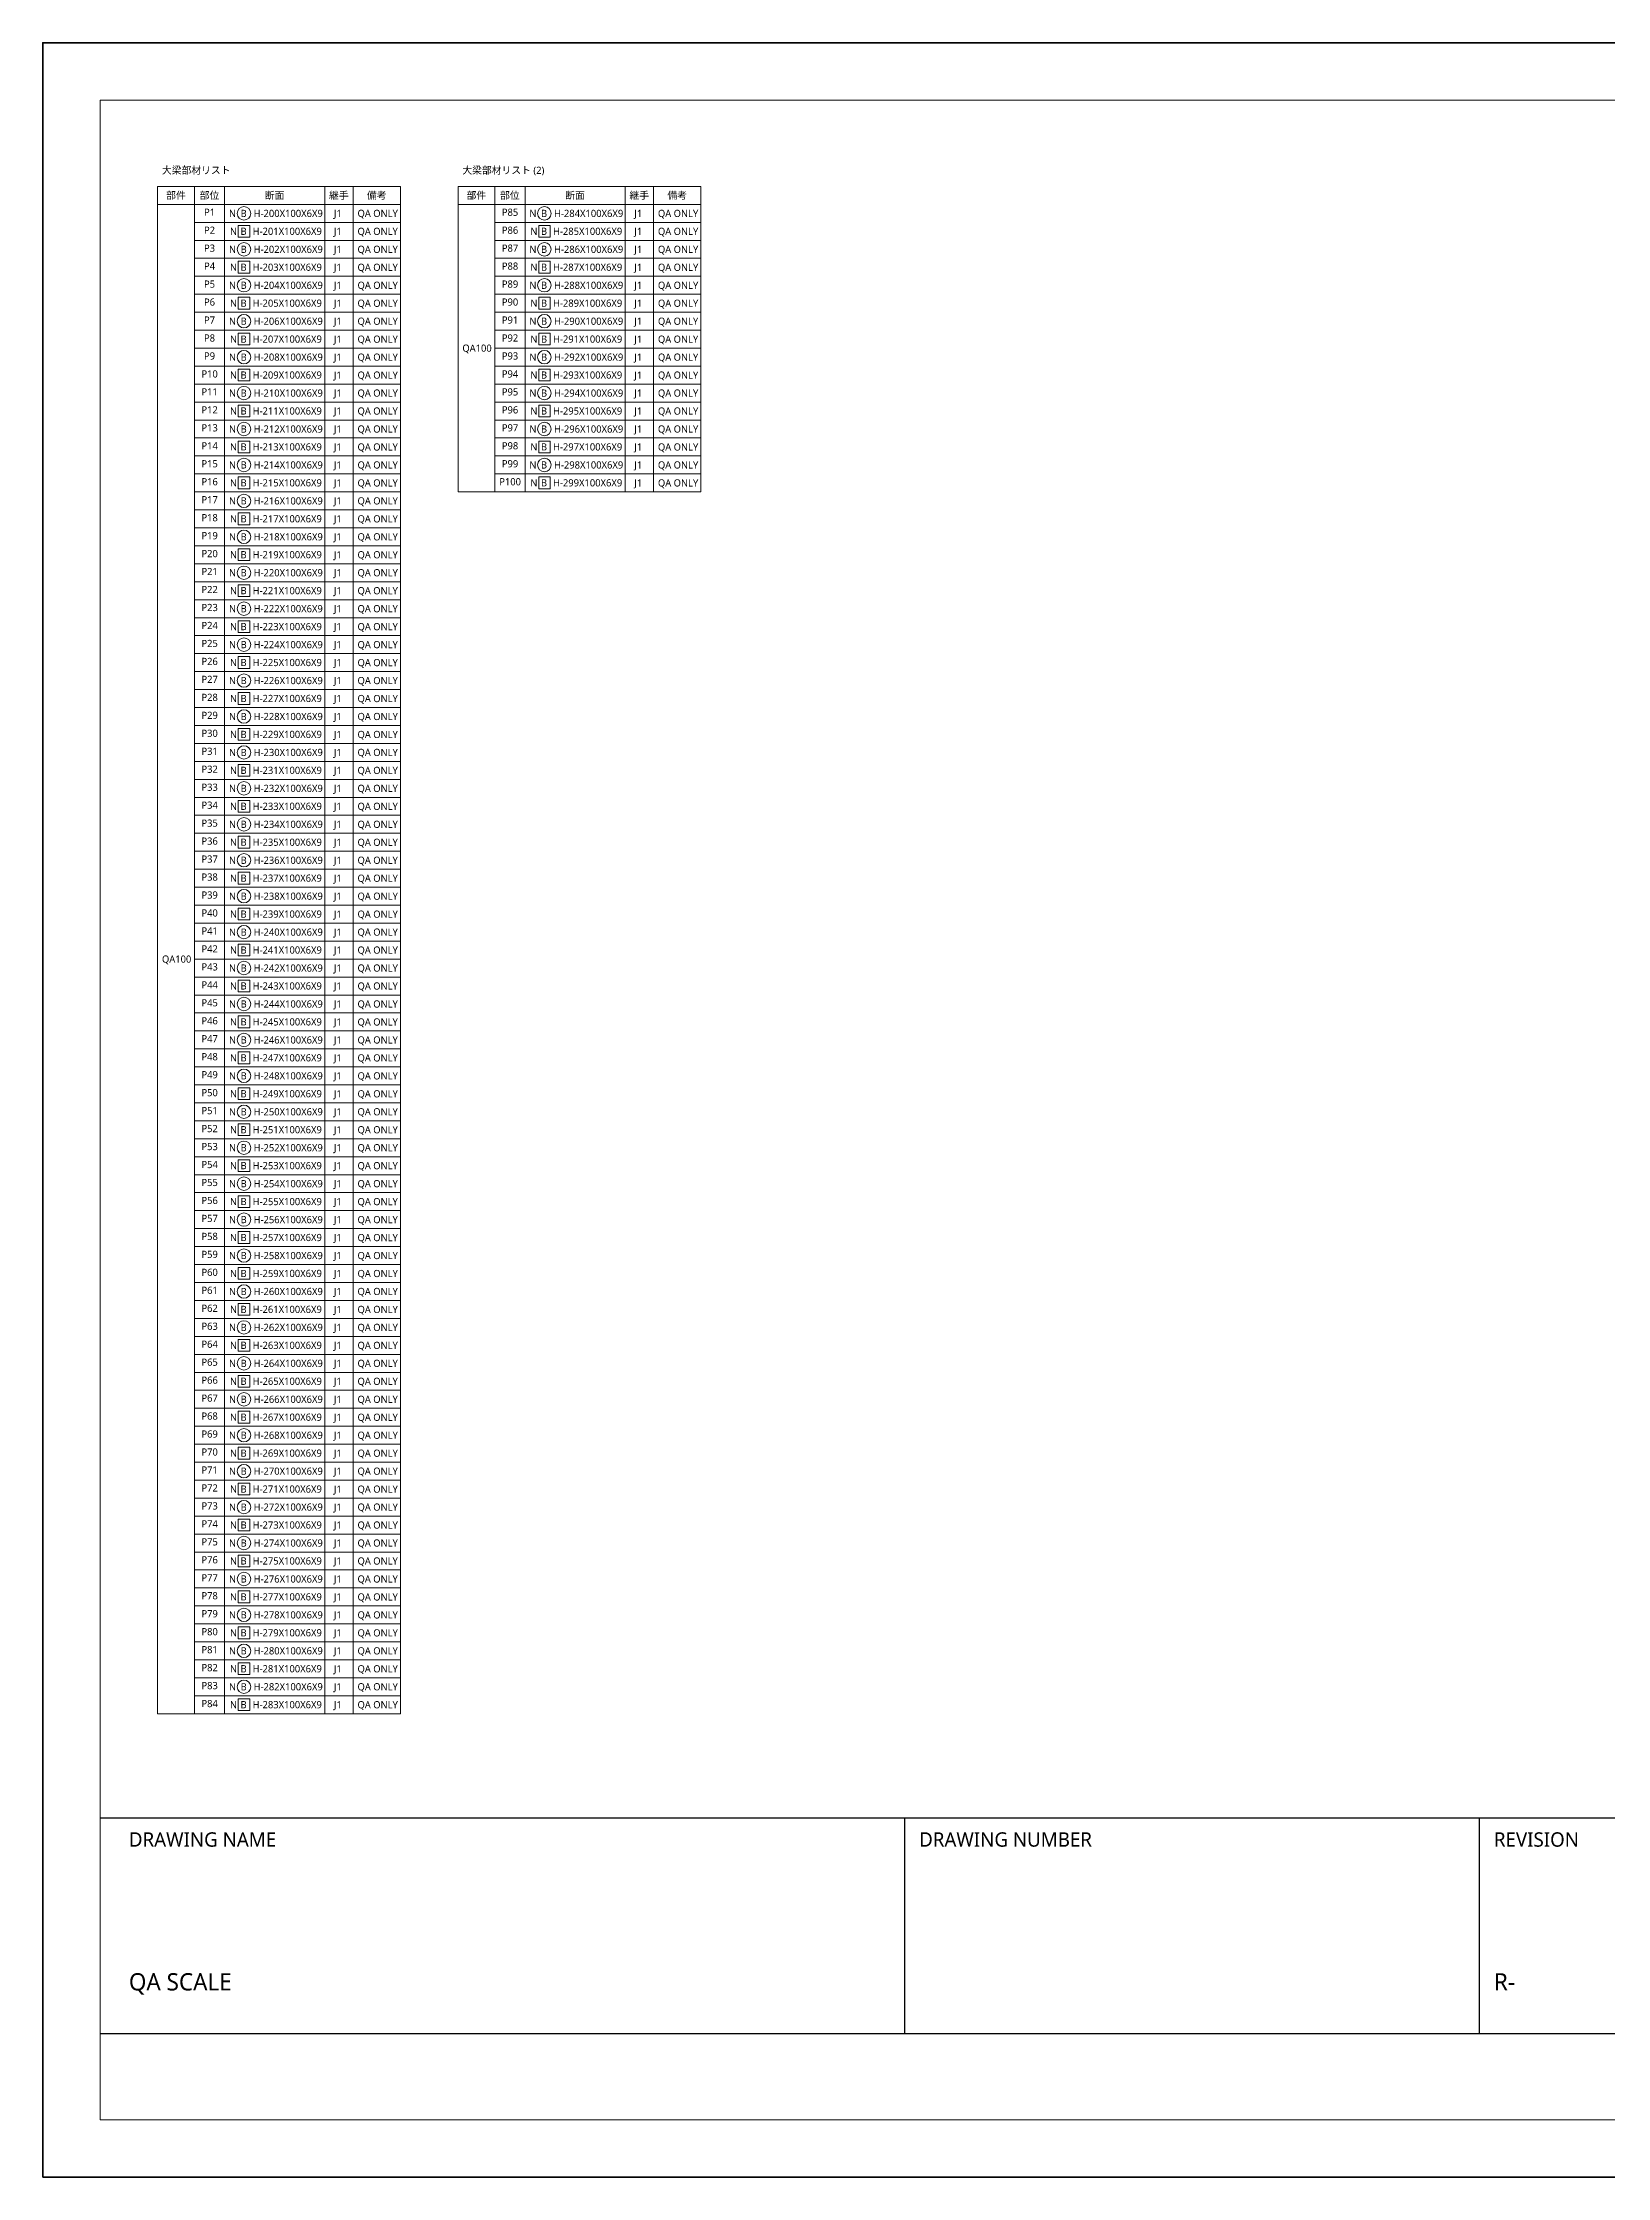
# Model space of a CAD drawing. Header units: millimetres. Extents: x 0 to 84000, y 0 to 59400.
# Drawn here: x 0 to 43558, y 0 to 59400 of the extents above; entities that cross this region are included whole.
import ezdxf

# ---------------------------------------------------------------- set-up
doc = ezdxf.new("R2010")
doc.units = ezdxf.units.MM
doc.header["$LTSCALE"] = 200
for name, color, linetype in [('FRAME', 7, 'Continuous'), ('FRAME_TEXT', 7, 'Continuous'), ('TABLE_OOBARI', 3, 'Continuous'), ('TEXT', 7, 'Continuous')]:
    doc.layers.add(name, color=color, linetype=linetype)
doc.styles.add('MDG_CJK', font='NotoSansSC-VF.ttf')

# ---------------------------------------------------------------- blocks, each defined once
blk = doc.blocks.new('MDG_MAT_1FA7D49E33FD522B23D7')
at = {"lineweight": 13}
blk.add_circle((2.09, 0.5), 0.936, dxfattribs=at)
at = {"style": 'MDG_CJK'}
for s, p in [('N', (0, 0)), ('B', (1.62, 0))]:
    blk.add_text(s, height=1, dxfattribs=at).set_placement(p)
blk = doc.blocks.new('MDG_MAT_5EB7D1F36CDFFF83779C')
at = {"lineweight": 13}
for p, q in [((2.76, 1.32), (1.16, 1.32)), ((1.16, 1.32), (1.16, -0.32)), ((2.76, -0.32), (2.76, 1.32)), ((1.16, -0.32), (2.76, -0.32))]:
    blk.add_line(p, q, dxfattribs=at)
at = {"style": 'MDG_CJK'}
for s, p in [('N', (0, 0)), ('B', (1.48, 0))]:
    blk.add_text(s, height=1, dxfattribs=at).set_placement(p)

msp = doc.modelspace()

# ---------------------------------------------------------------- linework, layer by layer
at = {"layer": 'FRAME'}
for p, q in [((1600, 10000), (82400, 10000)), ((24000, 4000), (24000, 10000)), ((40000, 4000), (40000, 10000)), ((1600, 4000), (82400, 4000))]:
    msp.add_line(p, q, dxfattribs=at)
at = {"layer": 'FRAME', "lineweight": 35}
msp.add_lwpolyline([(0, 0), (84000, 0), (84000, 59400), (0, 59400)], close=True, dxfattribs=at)
at = {"layer": 'FRAME', "lineweight": 18}
msp.add_lwpolyline([(1600, 1600), (82400, 1600), (82400, 57800), (1600, 57800)], close=True, dxfattribs=at)
at = {"layer": 'TABLE_OOBARI', "lineweight": 13}
for p, q in [((9963, 55400), (3200, 55400)), ((3200, 55400), (3200, 12900)), ((9963, 12900), (9963, 55400)), ((18326, 55400), (11563, 55400)), ((11563, 55400), (11563, 46900)), ((18326, 46900), (18326, 55400)), ((3200, 54900), (9963, 54900)), ((11563, 54900), (18326, 54900)), ((11563, 46900), (18326, 46900)), ((3200, 12900), (9963, 12900))]:
    msp.add_line(p, q, dxfattribs=at)
at = {"layer": 'TABLE_OOBARI', "lineweight": 9}
for p, q in [((4227, 12900), (4227, 55400)), ((5065, 12900), (5065, 55400)), ((7851, 12900), (7851, 55400)), ((8644, 12900), (8644, 55400)), ((12590, 46900), (12590, 55400)), ((13428, 46900), (13428, 55400)), ((16214, 46900), (16214, 55400)), ((17007, 46900), (17007, 55400)), ((4227, 54400), (9963, 54400)), ((12590, 54400), (18326, 54400)), ((4227, 53900), (9963, 53900)), ((12590, 53900), (18326, 53900)), ((4227, 53400), (9963, 53400)), ((4227, 52900), (9963, 52900)), ((12590, 53400), (18326, 53400)), ((12590, 52900), (18326, 52900)), ((4227, 52400), (9963, 52400)), ((12590, 52400), (18326, 52400)), ((4227, 51900), (9963, 51900)), ((12590, 51900), (18326, 51900)), ((4227, 51400), (9963, 51400)), ((12590, 51400), (18326, 51400)), ((4227, 50900), (9963, 50900)), ((12590, 50900), (18326, 50900)), ((4227, 50400), (9963, 50400)), ((4227, 49900), (9963, 49900)), ((12590, 50400), (18326, 50400)), ((12590, 49900), (18326, 49900)), ((4227, 49400), (9963, 49400)), ((12590, 49400), (18326, 49400)), ((4227, 48900), (9963, 48900)), ((12590, 48900), (18326, 48900)), ((4227, 48400), (9963, 48400)), ((12590, 48400), (18326, 48400)), ((4227, 47900), (9963, 47900)), ((12590, 47900), (18326, 47900)), ((4227, 47400), (9963, 47400)), ((12590, 47400), (18326, 47400)), ((4227, 46900), (9963, 46900)), ((4227, 46400), (9963, 46400)), ((11563, 46900), (18326, 46900)), ((4227, 45900), (9963, 45900)), ((4227, 45400), (9963, 45400)), ((4227, 44900), (9963, 44900)), ((4227, 44400), (9963, 44400)), ((4227, 43900), (9963, 43900)), ((4227, 43400), (9963, 43400)), ((4227, 42900), (9963, 42900)), ((4227, 42400), (9963, 42400)), ((4227, 41900), (9963, 41900)), ((4227, 41400), (9963, 41400)), ((4227, 40900), (9963, 40900)), ((4227, 40400), (9963, 40400)), ((4227, 39900), (9963, 39900)), ((4227, 39400), (9963, 39400)), ((4227, 38900), (9963, 38900)), ((4227, 38400), (9963, 38400)), ((4227, 37900), (9963, 37900)), ((4227, 37400), (9963, 37400)), ((4227, 36900), (9963, 36900)), ((4227, 36400), (9963, 36400)), ((4227, 35900), (9963, 35900)), ((4227, 35400), (9963, 35400)), ((4227, 34900), (9963, 34900)), ((4227, 34400), (9963, 34400)), ((4227, 33900), (9963, 33900)), ((4227, 33400), (9963, 33400)), ((4227, 32900), (9963, 32900)), ((4227, 32400), (9963, 32400)), ((4227, 31900), (9963, 31900)), ((4227, 31400), (9963, 31400)), ((4227, 30900), (9963, 30900)), ((4227, 30400), (9963, 30400)), ((4227, 29900), (9963, 29900)), ((4227, 29400), (9963, 29400)), ((4227, 28900), (9963, 28900)), ((4227, 28400), (9963, 28400)), ((4227, 27900), (9963, 27900)), ((4227, 27400), (9963, 27400)), ((4227, 26900), (9963, 26900)), ((4227, 26400), (9963, 26400)), ((4227, 25900), (9963, 25900)), ((4227, 25400), (9963, 25400)), ((4227, 24900), (9963, 24900)), ((4227, 24400), (9963, 24400)), ((4227, 23900), (9963, 23900)), ((4227, 23400), (9963, 23400)), ((4227, 22900), (9963, 22900)), ((4227, 22400), (9963, 22400)), ((4227, 21900), (9963, 21900)), ((4227, 21400), (9963, 21400)), ((4227, 20900), (9963, 20900)), ((4227, 20400), (9963, 20400)), ((4227, 19900), (9963, 19900)), ((4227, 19400), (9963, 19400)), ((4227, 18900), (9963, 18900)), ((4227, 18400), (9963, 18400)), ((4227, 17900), (9963, 17900)), ((4227, 17400), (9963, 17400)), ((4227, 16900), (9963, 16900)), ((4227, 16400), (9963, 16400)), ((4227, 15900), (9963, 15900)), ((4227, 15400), (9963, 15400)), ((4227, 14900), (9963, 14900)), ((4227, 14400), (9963, 14400)), ((4227, 13900), (9963, 13900)), ((4227, 13400), (9963, 13400)), ((3200, 12900), (9963, 12900))]:
    msp.add_line(p, q, dxfattribs=at)

# ---------------------------------------------------------------- block references
at = {"layer": 'TEXT', "xscale": 200, "yscale": 200, "zscale": 200}
for name, p in [('MDG_MAT_1FA7D49E33FD522B23D7', (5186, 54550)), ('MDG_MAT_1FA7D49E33FD522B23D7', (13549, 54550)), ('MDG_MAT_5EB7D1F36CDFFF83779C', (5213, 54052)), ('MDG_MAT_5EB7D1F36CDFFF83779C', (13576, 54052)), ('MDG_MAT_1FA7D49E33FD522B23D7', (5186, 53550)), ('MDG_MAT_1FA7D49E33FD522B23D7', (13549, 53550)), ('MDG_MAT_5EB7D1F36CDFFF83779C', (5213, 53052)), ('MDG_MAT_5EB7D1F36CDFFF83779C', (13576, 53052)), ('MDG_MAT_1FA7D49E33FD522B23D7', (5186, 52550)), ('MDG_MAT_5EB7D1F36CDFFF83779C', (5213, 52052)), ('MDG_MAT_1FA7D49E33FD522B23D7', (13549, 52550)), ('MDG_MAT_5EB7D1F36CDFFF83779C', (13576, 52052)), ('MDG_MAT_1FA7D49E33FD522B23D7', (5186, 51550)), ('MDG_MAT_1FA7D49E33FD522B23D7', (13549, 51550)), ('MDG_MAT_5EB7D1F36CDFFF83779C', (5213, 51052)), ('MDG_MAT_5EB7D1F36CDFFF83779C', (13576, 51052)), ('MDG_MAT_1FA7D49E33FD522B23D7', (5186, 50550)), ('MDG_MAT_1FA7D49E33FD522B23D7', (13549, 50550)), ('MDG_MAT_5EB7D1F36CDFFF83779C', (5213, 50052)), ('MDG_MAT_5EB7D1F36CDFFF83779C', (13576, 50052)), ('MDG_MAT_1FA7D49E33FD522B23D7', (5186, 49550)), ('MDG_MAT_5EB7D1F36CDFFF83779C', (5213, 49052)), ('MDG_MAT_1FA7D49E33FD522B23D7', (13549, 49550)), ('MDG_MAT_5EB7D1F36CDFFF83779C', (13576, 49052)), ('MDG_MAT_1FA7D49E33FD522B23D7', (5186, 48550)), ('MDG_MAT_1FA7D49E33FD522B23D7', (13549, 48550)), ('MDG_MAT_5EB7D1F36CDFFF83779C', (5213, 48052)), ('MDG_MAT_5EB7D1F36CDFFF83779C', (13576, 48052)), ('MDG_MAT_1FA7D49E33FD522B23D7', (5186, 47550)), ('MDG_MAT_1FA7D49E33FD522B23D7', (13549, 47550)), ('MDG_MAT_5EB7D1F36CDFFF83779C', (5213, 47052)), ('MDG_MAT_5EB7D1F36CDFFF83779C', (13576, 47052)), ('MDG_MAT_1FA7D49E33FD522B23D7', (5186, 46550)), ('MDG_MAT_1FA7D49E33FD522B23D7', (5186, 45550)), ('MDG_MAT_5EB7D1F36CDFFF83779C', (5213, 46052)), ('MDG_MAT_5EB7D1F36CDFFF83779C', (5213, 45052)), ('MDG_MAT_1FA7D49E33FD522B23D7', (5186, 44550)), ('MDG_MAT_5EB7D1F36CDFFF83779C', (5213, 44052)), ('MDG_MAT_1FA7D49E33FD522B23D7', (5186, 43550)), ('MDG_MAT_1FA7D49E33FD522B23D7', (5186, 42550)), ('MDG_MAT_5EB7D1F36CDFFF83779C', (5213, 43052)), ('MDG_MAT_5EB7D1F36CDFFF83779C', (5213, 42052)), ('MDG_MAT_1FA7D49E33FD522B23D7', (5186, 41550)), ('MDG_MAT_5EB7D1F36CDFFF83779C', (5213, 41052)), ('MDG_MAT_1FA7D49E33FD522B23D7', (5186, 40550)), ('MDG_MAT_1FA7D49E33FD522B23D7', (5186, 39550)), ('MDG_MAT_5EB7D1F36CDFFF83779C', (5213, 40052)), ('MDG_MAT_5EB7D1F36CDFFF83779C', (5213, 39052)), ('MDG_MAT_1FA7D49E33FD522B23D7', (5186, 38550)), ('MDG_MAT_5EB7D1F36CDFFF83779C', (5213, 38052)), ('MDG_MAT_1FA7D49E33FD522B23D7', (5186, 37550)), ('MDG_MAT_1FA7D49E33FD522B23D7', (5186, 36550)), ('MDG_MAT_5EB7D1F36CDFFF83779C', (5213, 37052)), ('MDG_MAT_5EB7D1F36CDFFF83779C', (5213, 36052)), ('MDG_MAT_1FA7D49E33FD522B23D7', (5186, 35550)), ('MDG_MAT_5EB7D1F36CDFFF83779C', (5213, 35052)), ('MDG_MAT_1FA7D49E33FD522B23D7', (5186, 34550)), ('MDG_MAT_5EB7D1F36CDFFF83779C', (5213, 34052)), ('MDG_MAT_1FA7D49E33FD522B23D7', (5186, 33550)), ('MDG_MAT_5EB7D1F36CDFFF83779C', (5213, 33052)), ('MDG_MAT_1FA7D49E33FD522B23D7', (5186, 32550)), ('MDG_MAT_5EB7D1F36CDFFF83779C', (5213, 32052)), ('MDG_MAT_1FA7D49E33FD522B23D7', (5186, 31550)), ('MDG_MAT_5EB7D1F36CDFFF83779C', (5213, 31052)), ('MDG_MAT_1FA7D49E33FD522B23D7', (5186, 30550)), ('MDG_MAT_5EB7D1F36CDFFF83779C', (5213, 30052)), ('MDG_MAT_1FA7D49E33FD522B23D7', (5186, 29550)), ('MDG_MAT_5EB7D1F36CDFFF83779C', (5213, 29052)), ('MDG_MAT_1FA7D49E33FD522B23D7', (5186, 28550)), ('MDG_MAT_5EB7D1F36CDFFF83779C', (5213, 28052)), ('MDG_MAT_1FA7D49E33FD522B23D7', (5186, 27550)), ('MDG_MAT_1FA7D49E33FD522B23D7', (5186, 26550)), ('MDG_MAT_5EB7D1F36CDFFF83779C', (5213, 27052)), ('MDG_MAT_5EB7D1F36CDFFF83779C', (5213, 26052)), ('MDG_MAT_1FA7D49E33FD522B23D7', (5186, 25550)), ('MDG_MAT_5EB7D1F36CDFFF83779C', (5213, 25052)), ('MDG_MAT_1FA7D49E33FD522B23D7', (5186, 24550)), ('MDG_MAT_1FA7D49E33FD522B23D7', (5186, 23550)), ('MDG_MAT_5EB7D1F36CDFFF83779C', (5213, 24052)), ('MDG_MAT_5EB7D1F36CDFFF83779C', (5213, 23052)), ('MDG_MAT_1FA7D49E33FD522B23D7', (5186, 22550)), ('MDG_MAT_5EB7D1F36CDFFF83779C', (5213, 22052)), ('MDG_MAT_1FA7D49E33FD522B23D7', (5186, 21550)), ('MDG_MAT_1FA7D49E33FD522B23D7', (5186, 20550)), ('MDG_MAT_5EB7D1F36CDFFF83779C', (5213, 21052)), ('MDG_MAT_5EB7D1F36CDFFF83779C', (5213, 20052)), ('MDG_MAT_1FA7D49E33FD522B23D7', (5186, 19550)), ('MDG_MAT_5EB7D1F36CDFFF83779C', (5213, 19052)), ('MDG_MAT_1FA7D49E33FD522B23D7', (5186, 18550)), ('MDG_MAT_1FA7D49E33FD522B23D7', (5186, 17550)), ('MDG_MAT_5EB7D1F36CDFFF83779C', (5213, 18052)), ('MDG_MAT_5EB7D1F36CDFFF83779C', (5213, 17052)), ('MDG_MAT_1FA7D49E33FD522B23D7', (5186, 16550)), ('MDG_MAT_5EB7D1F36CDFFF83779C', (5213, 16052)), ('MDG_MAT_1FA7D49E33FD522B23D7', (5186, 15550)), ('MDG_MAT_5EB7D1F36CDFFF83779C', (5213, 15052)), ('MDG_MAT_1FA7D49E33FD522B23D7', (5186, 14550)), ('MDG_MAT_5EB7D1F36CDFFF83779C', (5213, 14052)), ('MDG_MAT_1FA7D49E33FD522B23D7', (5186, 13550)), ('MDG_MAT_5EB7D1F36CDFFF83779C', (5213, 13052))]:
    msp.add_blockref(name, p, dxfattribs=at)

# ---------------------------------------------------------------- texts
at = {"layer": 'FRAME_TEXT', "style": 'MDG_CJK'}
for s, height, p in [('DRAWING NAME', 400, (2400, 9200)), ('DRAWING NUMBER', 400, (24400, 9200)), ('REVISION', 400, (40400, 9200)), ('QA SCALE', 480, (2400, 5200)), ('R-', 480, (40400, 5200))]:
    msp.add_text(s, height=height, dxfattribs=at).set_placement(p)
at = {"layer": 'TEXT', "style": 'MDG_CJK'}
for s, p in [('大梁部材リスト', (3320, 55750)), ('大梁部材リスト (2)', (11683, 55750)), ('部件', (3438, 55050)), ('部位', (4371, 55050)), ('断面', (6183, 55050)), ('継手', (7972, 55050)), ('備考', (9028, 55050)), ('部件', (11801, 55050)), ('部位', (12733, 55050)), ('断面', (14545, 55050)), ('継手', (16335, 55050)), ('備考', (17391, 55050)), ('P1', (4492, 54583)), ('H-200X100X6X9', (5872, 54550)), ('J1', (8107, 54550)), ('QA ONLY', (8765, 54550)), ('P85', (12783, 54583)), ('H-284X100X6X9', (14235, 54550)), ('J1', (16470, 54550)), ('QA ONLY', (17128, 54550)), ('P2', (4492, 54083)), ('H-201X100X6X9', (5845, 54052)), ('J1', (8107, 54050)), ('QA ONLY', (8765, 54050)), ('P86', (12783, 54083)), ('H-285X100X6X9', (14207, 54052)), ('J1', (16470, 54050)), ('QA ONLY', (17128, 54050)), ('P3', (4492, 53583)), ('H-202X100X6X9', (5872, 53550)), ('J1', (8107, 53550)), ('QA ONLY', (8765, 53550)), ('P87', (12783, 53583)), ('H-286X100X6X9', (14235, 53550)), ('J1', (16470, 53550)), ('QA ONLY', (17128, 53550)), ('P4', (4492, 53083)), ('H-203X100X6X9', (5845, 53052)), ('J1', (8107, 53050)), ('QA ONLY', (8765, 53050)), ('P88', (12783, 53083)), ('H-287X100X6X9', (14207, 53052)), ('J1', (16470, 53050)), ('QA ONLY', (17128, 53050)), ('P5', (4492, 52583)), ('P6', (4492, 52083)), ('H-204X100X6X9', (5872, 52550)), ('J1', (8107, 52550)), ('QA ONLY', (8765, 52550)), ('P89', (12783, 52583)), ('P90', (12783, 52083)), ('H-288X100X6X9', (14235, 52550)), ('J1', (16470, 52550)), ('QA ONLY', (17128, 52550)), ('P7', (4492, 51583)), ('H-205X100X6X9', (5845, 52052)), ('H-206X100X6X9', (5872, 51550)), ('J1', (8107, 52050)), ('J1', (8107, 51550)), ('QA ONLY', (8765, 52050)), ('QA ONLY', (8765, 51550)), ('P91', (12783, 51583)), ('H-289X100X6X9', (14207, 52052)), ('H-290X100X6X9', (14235, 51550)), ('J1', (16470, 52050)), ('J1', (16470, 51550)), ('QA ONLY', (17128, 52050)), ('QA ONLY', (17128, 51550)), ('P8', (4492, 51083)), ('H-207X100X6X9', (5845, 51052)), ('J1', (8107, 51050)), ('QA ONLY', (8765, 51050)), ('P92', (12783, 51083)), ('H-291X100X6X9', (14207, 51052)), ('J1', (16470, 51050)), ('QA ONLY', (17128, 51050)), ('P9', (4492, 50583)), ('H-208X100X6X9', (5872, 50550)), ('J1', (8107, 50550)), ('QA ONLY', (8765, 50550)), ('QA100', (11684, 50800)), ('P93', (12783, 50583)), ('H-292X100X6X9', (14235, 50550)), ('J1', (16470, 50550)), ('QA ONLY', (17128, 50550)), ('P10', (4420, 50083)), ('H-209X100X6X9', (5845, 50052)), ('J1', (8107, 50050)), ('QA ONLY', (8765, 50050)), ('P94', (12783, 50083)), ('H-293X100X6X9', (14207, 50052)), ('J1', (16470, 50050)), ('QA ONLY', (17128, 50050)), ('P11', (4420, 49583)), ('H-210X100X6X9', (5872, 49550)), ('J1', (8107, 49550)), ('QA ONLY', (8765, 49550)), ('P95', (12783, 49583)), ('H-294X100X6X9', (14235, 49550)), ('J1', (16470, 49550)), ('QA ONLY', (17128, 49550)), ('P12', (4420, 49083)), ('P13', (4420, 48583)), ('H-211X100X6X9', (5845, 49052)), ('H-212X100X6X9', (5872, 48550)), ('J1', (8107, 49050)), ('J1', (8107, 48550)), ('QA ONLY', (8765, 49050)), ('QA ONLY', (8765, 48550)), ('P96', (12783, 49083)), ('P97', (12783, 48583)), ('H-295X100X6X9', (14207, 49052)), ('H-296X100X6X9', (14235, 48550)), ('J1', (16470, 49050)), ('J1', (16470, 48550)), ('QA ONLY', (17128, 49050)), ('QA ONLY', (17128, 48550)), ('P14', (4420, 48083)), ('H-213X100X6X9', (5845, 48052)), ('J1', (8107, 48050)), ('QA ONLY', (8765, 48050)), ('P98', (12783, 48083)), ('H-297X100X6X9', (14207, 48052)), ('J1', (16470, 48050)), ('QA ONLY', (17128, 48050)), ('P15', (4420, 47583)), ('H-214X100X6X9', (5872, 47550)), ('J1', (8107, 47550)), ('QA ONLY', (8765, 47550)), ('P99', (12783, 47583)), ('H-298X100X6X9', (14235, 47550)), ('J1', (16470, 47550)), ('QA ONLY', (17128, 47550)), ('P16', (4420, 47083)), ('H-215X100X6X9', (5845, 47052)), ('J1', (8107, 47050)), ('QA ONLY', (8765, 47050)), ('P100', (12711, 47083)), ('H-299X100X6X9', (14207, 47052)), ('J1', (16470, 47050)), ('QA ONLY', (17128, 47050)), ('P17', (4420, 46583)), ('H-216X100X6X9', (5872, 46550)), ('J1', (8107, 46550)), ('QA ONLY', (8765, 46550)), ('P18', (4420, 46083)), ('P19', (4420, 45583)), ('H-217X100X6X9', (5845, 46052)), ('H-218X100X6X9', (5872, 45550)), ('J1', (8107, 46050)), ('J1', (8107, 45550)), ('QA ONLY', (8765, 46050)), ('QA ONLY', (8765, 45550)), ('P20', (4420, 45083)), ('H-219X100X6X9', (5845, 45052)), ('J1', (8107, 45050)), ('QA ONLY', (8765, 45050)), ('P21', (4420, 44583)), ('H-220X100X6X9', (5872, 44550)), ('J1', (8107, 44550)), ('QA ONLY', (8765, 44550)), ('P22', (4420, 44083)), ('H-221X100X6X9', (5845, 44052)), ('J1', (8107, 44050)), ('QA ONLY', (8765, 44050)), ('P23', (4420, 43583)), ('H-222X100X6X9', (5872, 43550)), ('J1', (8107, 43550)), ('QA ONLY', (8765, 43550)), ('P24', (4420, 43083)), ('P25', (4420, 42583)), ('H-223X100X6X9', (5845, 43052)), ('J1', (8107, 43050)), ('QA ONLY', (8765, 43050)), ('P26', (4420, 42083)), ('H-225X100X6X9', (5845, 42052)), ('H-224X100X6X9', (5872, 42550)), ('J1', (8107, 42550)), ('J1', (8107, 42050)), ('QA ONLY', (8765, 42550)), ('QA ONLY', (8765, 42050)), ('P27', (4420, 41583)), ('H-226X100X6X9', (5872, 41550)), ('J1', (8107, 41550)), ('QA ONLY', (8765, 41550)), ('P28', (4420, 41083)), ('H-227X100X6X9', (5845, 41052)), ('J1', (8107, 41050)), ('QA ONLY', (8765, 41050)), ('P29', (4420, 40583)), ('H-228X100X6X9', (5872, 40550)), ('J1', (8107, 40550)), ('QA ONLY', (8765, 40550)), ('P30', (4420, 40083)), ('H-229X100X6X9', (5845, 40052)), ('J1', (8107, 40050)), ('QA ONLY', (8765, 40050)), ('P31', (4420, 39583)), ('P32', (4420, 39083)), ('H-231X100X6X9', (5845, 39052)), ('H-230X100X6X9', (5872, 39550)), ('J1', (8107, 39550)), ('J1', (8107, 39050)), ('QA ONLY', (8765, 39550)), ('QA ONLY', (8765, 39050)), ('P33', (4420, 38583)), ('H-232X100X6X9', (5872, 38550)), ('J1', (8107, 38550)), ('QA ONLY', (8765, 38550)), ('P34', (4420, 38083)), ('H-233X100X6X9', (5845, 38052)), ('J1', (8107, 38050)), ('QA ONLY', (8765, 38050)), ('P35', (4420, 37583)), ('H-234X100X6X9', (5872, 37550)), ('J1', (8107, 37550)), ('QA ONLY', (8765, 37550)), ('P36', (4420, 37083)), ('H-235X100X6X9', (5845, 37052)), ('J1', (8107, 37050)), ('QA ONLY', (8765, 37050)), ('P37', (4420, 36583)), ('P38', (4420, 36083)), ('H-237X100X6X9', (5845, 36052)), ('H-236X100X6X9', (5872, 36550)), ('J1', (8107, 36550)), ('J1', (8107, 36050)), ('QA ONLY', (8765, 36550)), ('QA ONLY', (8765, 36050)), ('P39', (4420, 35583)), ('H-238X100X6X9', (5872, 35550)), ('J1', (8107, 35550)), ('QA ONLY', (8765, 35550)), ('P40', (4420, 35083)), ('H-239X100X6X9', (5845, 35052)), ('J1', (8107, 35050)), ('QA ONLY', (8765, 35050)), ('P41', (4420, 34583)), ('H-240X100X6X9', (5872, 34550)), ('J1', (8107, 34550)), ('QA ONLY', (8765, 34550)), ('QA100', (3321, 33800)), ('P42', (4420, 34083)), ('H-241X100X6X9', (5845, 34052)), ('J1', (8107, 34050)), ('QA ONLY', (8765, 34050)), ('P43', (4420, 33583)), ('P44', (4420, 33083)), ('H-242X100X6X9', (5872, 33550)), ('J1', (8107, 33550)), ('QA ONLY', (8765, 33550)), ('P45', (4420, 32583)), ('H-243X100X6X9', (5845, 33052)), ('H-244X100X6X9', (5872, 32550)), ('J1', (8107, 33050)), ('J1', (8107, 32550)), ('QA ONLY', (8765, 33050)), ('QA ONLY', (8765, 32550)), ('P46', (4420, 32083)), ('H-245X100X6X9', (5845, 32052)), ('J1', (8107, 32050)), ('QA ONLY', (8765, 32050)), ('P47', (4420, 31583)), ('H-246X100X6X9', (5872, 31550)), ('J1', (8107, 31550)), ('QA ONLY', (8765, 31550)), ('P48', (4420, 31083)), ('H-247X100X6X9', (5845, 31052)), ('J1', (8107, 31050)), ('QA ONLY', (8765, 31050)), ('P49', (4420, 30583)), ('H-248X100X6X9', (5872, 30550)), ('J1', (8107, 30550)), ('QA ONLY', (8765, 30550)), ('P50', (4420, 30083)), ('P51', (4420, 29583)), ('H-249X100X6X9', (5845, 30052)), ('H-250X100X6X9', (5872, 29550)), ('J1', (8107, 30050)), ('J1', (8107, 29550)), ('QA ONLY', (8765, 30050)), ('QA ONLY', (8765, 29550)), ('P52', (4420, 29083)), ('H-251X100X6X9', (5845, 29052)), ('J1', (8107, 29050)), ('QA ONLY', (8765, 29050)), ('P53', (4420, 28583)), ('H-252X100X6X9', (5872, 28550)), ('J1', (8107, 28550)), ('QA ONLY', (8765, 28550)), ('P54', (4420, 28083)), ('H-253X100X6X9', (5845, 28052)), ('J1', (8107, 28050)), ('QA ONLY', (8765, 28050)), ('P55', (4420, 27583)), ('H-254X100X6X9', (5872, 27550)), ('J1', (8107, 27550)), ('QA ONLY', (8765, 27550)), ('P56', (4420, 27083)), ('P57', (4420, 26583)), ('H-255X100X6X9', (5845, 27052)), ('H-256X100X6X9', (5872, 26550)), ('J1', (8107, 27050)), ('J1', (8107, 26550)), ('QA ONLY', (8765, 27050)), ('QA ONLY', (8765, 26550)), ('P58', (4420, 26083)), ('H-257X100X6X9', (5845, 26052)), ('J1', (8107, 26050)), ('QA ONLY', (8765, 26050)), ('P59', (4420, 25583)), ('H-258X100X6X9', (5872, 25550)), ('J1', (8107, 25550)), ('QA ONLY', (8765, 25550)), ('P60', (4420, 25083)), ('H-259X100X6X9', (5845, 25052)), ('J1', (8107, 25050)), ('QA ONLY', (8765, 25050)), ('P61', (4420, 24583)), ('H-260X100X6X9', (5872, 24550)), ('J1', (8107, 24550)), ('QA ONLY', (8765, 24550)), ('P62', (4420, 24083)), ('P63', (4420, 23583)), ('H-261X100X6X9', (5845, 24052)), ('J1', (8107, 24050)), ('QA ONLY', (8765, 24050)), ('P64', (4420, 23083)), ('H-263X100X6X9', (5845, 23052)), ('H-262X100X6X9', (5872, 23550)), ('J1', (8107, 23550)), ('J1', (8107, 23050)), ('QA ONLY', (8765, 23550)), ('QA ONLY', (8765, 23050)), ('P65', (4420, 22583)), ('H-264X100X6X9', (5872, 22550)), ('J1', (8107, 22550)), ('QA ONLY', (8765, 22550)), ('P66', (4420, 22083)), ('H-265X100X6X9', (5845, 22052)), ('J1', (8107, 22050)), ('QA ONLY', (8765, 22050)), ('P67', (4420, 21583)), ('H-266X100X6X9', (5872, 21550)), ('J1', (8107, 21550)), ('QA ONLY', (8765, 21550)), ('P68', (4420, 21083)), ('H-267X100X6X9', (5845, 21052)), ('J1', (8107, 21050)), ('QA ONLY', (8765, 21050)), ('P69', (4420, 20583)), ('P70', (4420, 20083)), ('H-269X100X6X9', (5845, 20052)), ('H-268X100X6X9', (5872, 20550)), ('J1', (8107, 20550)), ('J1', (8107, 20050)), ('QA ONLY', (8765, 20550)), ('QA ONLY', (8765, 20050)), ('P71', (4420, 19583)), ('H-270X100X6X9', (5872, 19550)), ('J1', (8107, 19550)), ('QA ONLY', (8765, 19550)), ('P72', (4420, 19083)), ('H-271X100X6X9', (5845, 19052)), ('J1', (8107, 19050)), ('QA ONLY', (8765, 19050)), ('P73', (4420, 18583)), ('H-272X100X6X9', (5872, 18550)), ('J1', (8107, 18550)), ('QA ONLY', (8765, 18550)), ('P74', (4420, 18083)), ('H-273X100X6X9', (5845, 18052)), ('J1', (8107, 18050)), ('QA ONLY', (8765, 18050)), ('P75', (4420, 17583)), ('P76', (4420, 17083)), ('H-275X100X6X9', (5845, 17052)), ('H-274X100X6X9', (5872, 17550)), ('J1', (8107, 17550)), ('J1', (8107, 17050)), ('QA ONLY', (8765, 17550)), ('QA ONLY', (8765, 17050)), ('P77', (4420, 16583)), ('H-276X100X6X9', (5872, 16550)), ('J1', (8107, 16550)), ('QA ONLY', (8765, 16550)), ('P78', (4420, 16083)), ('H-277X100X6X9', (5845, 16052)), ('J1', (8107, 16050)), ('QA ONLY', (8765, 16050)), ('P79', (4420, 15583)), ('H-278X100X6X9', (5872, 15550)), ('J1', (8107, 15550)), ('QA ONLY', (8765, 15550)), ('P80', (4420, 15083)), ('H-279X100X6X9', (5845, 15052)), ('J1', (8107, 15050)), ('QA ONLY', (8765, 15050)), ('P81', (4420, 14583)), ('P82', (4420, 14083)), ('H-280X100X6X9', (5872, 14550)), ('J1', (8107, 14550)), ('QA ONLY', (8765, 14550)), ('P83', (4420, 13583)), ('H-281X100X6X9', (5845, 14052)), ('H-282X100X6X9', (5872, 13550)), ('J1', (8107, 14050)), ('J1', (8107, 13550)), ('QA ONLY', (8765, 14050)), ('QA ONLY', (8765, 13550)), ('P84', (4420, 13083)), ('H-283X100X6X9', (5845, 13052)), ('J1', (8107, 13050)), ('QA ONLY', (8765, 13050))]:
    msp.add_text(s, height=200, dxfattribs=at).set_placement(p)

doc.saveas('drawing.dxf')
